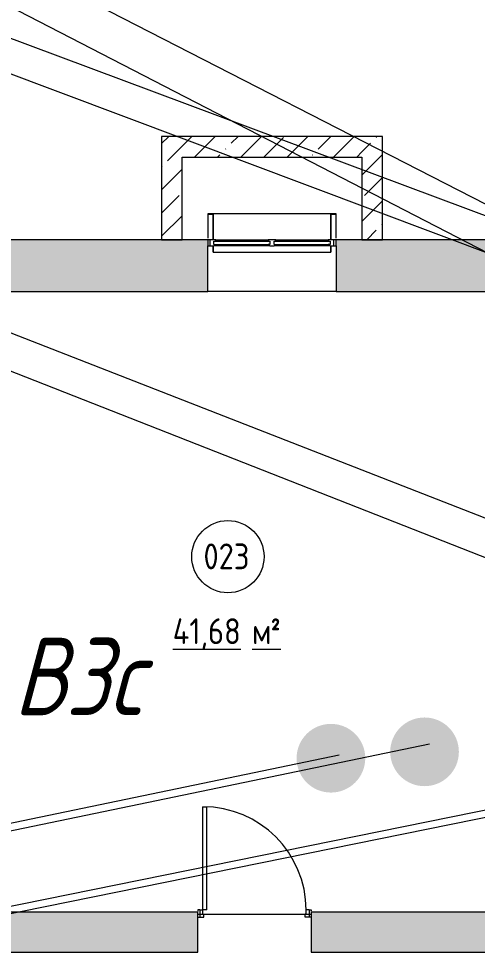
# Model space of a CAD drawing. Header units: millimetres. Extents: x -515342 to 330399, y -224905 to 507333.
# Drawn here: x -316901 to -312460, y -176269 to -167229 of the extents above; entities that cross this region are included whole.
import ezdxf

# ---------------------------------------------------------------- set-up
doc = ezdxf.new("R2010")
doc.units = ezdxf.units.MM
doc.linetypes.add('ASVP_Невидимые', pattern=[5, 3, -2])
doc.layers.get('0').update_dxf_attribs({"lineweight": 0})
for name, color, linetype, lineweight in [('_ Окна', 7, 'Continuous', 0), ('Витраж', 7, 'Continuous', 0), ('Двери', 7, 'Continuous', 0), ('Марки помещений', 7, 'Continuous', 0), ('Окна', 7, 'Continuous', 0), ('Перекрытие', 7, 'Continuous', 0), ('Стены внутренние', 7, 'Continuous', 0), ('Стены несущие', 7, 'Continuous', 0), ('экспертиза ДУ', 1, 'Continuous', 0), ('экспертиза категории', 1, 'Continuous', 0)]:
    doc.layers.add(name, color=color, linetype=linetype, lineweight=lineweight)
doc.styles.add('GOST Common_1', font='', dxfattribs={"width": 0.9, "height": 250})
doc.styles.add('GOST Common_2', font='', dxfattribs={"width": 0.9, "height": 250})
doc.styles.add('mytext', font='isocpeur.ttf', dxfattribs={"width": 0.8, "oblique": 14.999978})
doc.styles.get('GOST Common_1').set_extended_font_data('GOST Common')
doc.styles.get('GOST Common_2').set_extended_font_data('GOST Common')
pattern_1 = [(45, (-373662.94, -185274.45), (-224.5064, 224.5064), []), (45, (-373438.43, -185274.45), (-224.5064, 224.5064), [396.875, -79.375, 3.353, -76.022])]

# ---------------------------------------------------------------- blocks, each defined once
blk = doc.blocks.new('Окно_ПВХ_2Створки - АР_Окно_ОП_1200_h_х1300_2ст-10166593-О_АР_П_-1_-3_000_План -1 этажа')
at = {"layer": '_ Окна'}
for p, q in [((-544, 250), (-620, 250)), ((-620, 250), (-620, 190)), ((-620, 190), (-562, 190)), ((-600, 190), (-600, 250)), ((-562, 204), (-562, 236)), ((-562, 236), (-544, 236)), ((-562, 204), (-20, 204)), ((-562, 204), (-544, 204)), ((-544, 190), (-562, 190)), ((-544, 236), (-544, 250)), ((-544, 236), (-38, 236)), ((-544, 204), (-544, 190)), ((38, 250), (-38, 250)), ((-38, 250), (-38, 236)), ((-38, 236), (-20, 236)), ((-38, 204), (-38, 190)), ((-20, 204), (-38, 204)), ((-20, 190), (-38, 190)), ((-20, 236), (-20, 204)), ((-20, 190), (20, 190)), ((20, 204), (20, 236)), ((20, 236), (38, 236)), ((20, 204), (562, 204)), ((20, 204), (38, 204)), ((38, 190), (20, 190)), ((38, 236), (38, 250)), ((38, 236), (544, 236)), ((38, 204), (38, 190)), ((544, 250), (544, 236)), ((620, 250), (544, 250)), ((544, 236), (562, 236)), ((544, 204), (544, 190)), ((562, 204), (544, 204)), ((562, 190), (544, 190)), ((562, 236), (562, 204)), ((562, 190), (620, 190)), ((600, 190), (600, 250)), ((620, 190), (620, 250))]:
    blk.add_line(p, q, dxfattribs=at)
at = {"layer": 'Окна'}
for p, q in [((-544, 250), (-38, 250)), ((-38, 190), (-544, 190)), ((38, 250), (544, 250)), ((544, 190), (38, 190))]:
    blk.add_line(p, q, dxfattribs=at)
blk = doc.blocks.new('Прямоугольный импост - АР_Откос_Металлический_50х370 Серый Левый-10167312-О_АР_П_-1_-3_000_План -1 этажа')
at = {"layer": 'Витраж'}
for p, q in [((18798.1, 2596), (17658.1, 2596)), ((17658.1, 2226), (18798.1, 2226))]:
    blk.add_line(p, q, dxfattribs=at)
blk = doc.blocks.new('Прямоугольный импост - АР_Откос_Металлический_50х330 Серый Правый-V17-О_АР_П_-1_-3_000_План -1 этажа')
at = {"layer": 'Витраж'}
h = blk.add_hatch(dxfattribs=at)
h.set_pattern_fill('FP_28', color=256, style=0, pattern_type=2)
h.set_pattern_definition([(315, (-59834.9, 16114), (106.066, 106.066), [])])
h.paths.add_polyline_path([(-50, 330), (-49, 330), (-50, 269)])
h.paths.add_polyline_path([(-49, 209), (-49, -39), (-1, -39), (0, -40), (-50, -40), (-49.7, 209)])
at = {"layer": 'Витраж', "lineweight": 18}
for p, q in [((-50, 269), (-50, 330)), ((-50, 330), (-49, 330)), ((-49, 330), (-49, 269)), ((-50, -40), (-50, 209)), ((-49, 209), (-49, -39)), ((-1, -39), (-1, 190)), ((-1, 190), (0, 190)), ((0, 190), (0, -40)), ((0, -40), (-50, -40)), ((-49, -39), (-1, -39))]:
    blk.add_line(p, q, dxfattribs=at)
blk = doc.blocks.new('Прямоугольный импост - АР_Откос_Металлический_50х370 Серый Левый-V18-О_АР_П_-1_-3_000_План -1 этажа')
at = {"layer": 'Витраж'}
h = blk.add_hatch(dxfattribs=at)
h.set_pattern_fill('FP_29', color=256, style=0, pattern_type=2)
h.set_pattern_definition([(225, (58594.9, 16114), (106.066, -106.066), [])])
h.paths.add_polyline_path([(-49, 330), (-50, 330), (-49, 269)])
h.paths.add_polyline_path([(-50, 209), (-50, -40), (0, -40), (-1, -39), (-49, -39), (-49.7, 209)])
at = {"layer": 'Витраж', "lineweight": 18}
for p, q in [((-50, 330), (-50, 269)), ((-49, 330), (-50, 330)), ((-49, 269), (-49, 330)), ((-50, 209), (-50, -40)), ((-49, -39), (-49, 209)), ((0, 190), (-1, 190)), ((-1, 190), (-1, -39)), ((0, -40), (0, 190)), ((-50, -40), (0, -40)), ((-1, -39), (-49, -39))]:
    blk.add_line(p, q, dxfattribs=at)
blk = doc.blocks.new('СД_Люблино_Фасады_rvt-1-О_АР_П_-1_-3_000_План -1 этажа')
at = {"layer": 'Стены внутренние'}
h = blk.add_hatch(dxfattribs=at)
h.set_pattern_fill('FP_1', color=256, style=0, pattern_type=2)
h.set_pattern_definition([(45, (0, 0), (-224.5064, 224.5064), []), (45, (224.5, 0), (-224.5064, 224.5064), [396.875, -79.375, 3.353, -76.022])])
h.paths.add_polyline_path([(101935, 15405), (101935, 15905), (82614.9, 15905), (82614.9, 15405), (101545, 15405)])
h.paths.add_polyline_path([(81374.9, 15405), (81374.9, 15905), (75274.9, 15905), (75274.9, 15405), (80820.1, 15405)])
h.paths.add_polyline_path([(73790.4, 15405), (74034.9, 15405), (74034.9, 15905), (67979.9, 15905), (67979.9, 15405), (70321.1, 15405)])
h.paths.add_polyline_path([(66739.9, 15405), (66739.9, 15905), (64319.9, 15905), (64319.9, 15405), (66185.1, 15405)])
h.paths.add_polyline_path([(63079.9, 15405), (63079.9, 15905), (59834.9, 15905), (59834.9, 15405), (62525.1, 15405)])
h.paths.add_polyline_path([(58594.9, 15405), (58594.9, 15905), (56294.9, 15905), (56294.9, 15405), (58178.4, 15405)])
h.paths.add_polyline_path([(55054.9, 15405), (55054.9, 15905), (46676.4, 15905), (46676.4, 15405), (54709.1, 15405)])
h.paths.add_polyline_path([(45168.5, 15405), (45436.4, 15405), (45436.4, 15905), (34796.4, 15905), (34796.4, 15405), (45120, 15405)])
h.paths.add_polyline_path([(33556.4, 15405), (33556.4, 15905), (27516.4, 15905), (27516.4, 15405), (33475, 15405)])
h.paths.add_polyline_path([(26141.7, 15405), (26276.4, 15405), (26276.4, 15905), (20376.4, 15905), (20376.4, 15405), (26087.2, 15405)])
h.paths.add_polyline_path([(19136.4, 15405), (19136.4, 15905), (6136.4, 15905), (6136.4, 15405), (18755, 15405)])
h.paths.add_polyline_path([(4896.4, 15405), (4896.4, 15905), (2925, 15905), (2925, 15405), (4735, 15405)])
h.paths.add_polyline_path([(1375, 15405), (1375, 15905), (-305, 15905), (-305, 15405), (934.6, 15405)])
blk.add_line((59834.9, 15405), (58594.9, 15405), dxfattribs=at)
at = {"layer": 'Стены несущие'}
for p, q in [((58594.9, 15905), (56294.9, 15905)), ((58594.9, 15405), (58594.9, 15845)), ((63079.9, 15905), (59834.9, 15905)), ((59834.9, 15845), (59834.9, 15405)), ((56294.9, 15405), (58594.9, 15405)), ((59834.9, 15405), (63079.9, 15405))]:
    blk.add_line(p, q, dxfattribs=at)
at = {"layer": 'Витраж', "lineweight": 9, "rotation": 180}
for name, p in [('Прямоугольный импост - АР_Откос_Металлический_50х370 Серый Левый-V18-О_АР_П_-1_-3_000_План -1 этажа', (58594.9, 16114)), ('Прямоугольный импост - АР_Откос_Металлический_50х370 Серый Левый-10167312-О_АР_П_-1_-3_000_План -1 этажа', (77443, 18380))]:
    blk.add_blockref(name, p, dxfattribs=at)
at = {"layer": 'Витраж', "lineweight": 9, "extrusion": (0, 0, -1), "rotation": 180}
blk.add_blockref('Прямоугольный импост - АР_Откос_Металлический_50х330 Серый Правый-V17-О_АР_П_-1_-3_000_План -1 этажа', (-59834.9, 16114), dxfattribs=at)
at = {"layer": 'Окна', "lineweight": 9}
blk.add_blockref('Окно_ПВХ_2Створки - АР_Окно_ОП_1200_h_х1300_2ст-10166593-О_АР_П_-1_-3_000_План -1 этажа', (59214.9, 15655), dxfattribs=at)
blk = doc.blocks.new('Дверь_Деревянная_1 полотно - АР_Дверь_Межкомнатная_1000х2000h_полотно__Г_Пр-10560728-О_АР_П_-1_-3_000_План -1 этажа')
at = {"layer": 'Двери', "lineweight": 18}
for p, q in [((-500, 215), (-500, 1215)), ((-500, 1215), (-460, 1215)), ((-460, 215), (-460, 1215)), ((-530, 215), (-500, 215)), ((-530, 215), (-530, 145)), ((-500, 175), (-500, 215)), ((-460, 215), (-500, 215)), ((530, 215), (500, 215)), ((500, 175), (500, 215)), ((530, 215), (530, 145)), ((-530, 145), (-490, 145)), ((-500, 175), (-490, 175)), ((-490, 145), (-490, 175)), ((500, 175), (490, 175)), ((490, 145), (490, 175)), ((530, 145), (490, 145))]:
    blk.add_line(p, q, dxfattribs=at)
at = {"layer": 'Двери', "linetype": 'ASVP_Невидимые', "lineweight": 18}
for p, q in [((-550, 215), (-550, 195)), ((-530, 215), (-550, 215)), ((530, 215), (550, 215)), ((550, 215), (550, 195)), ((-550, 145), (-530, 145)), ((550, 145), (530, 145))]:
    blk.add_line(p, q, dxfattribs=at)
at = {"layer": 'Двери', "lineweight": 18}
blk.add_arc((-500, 215), 1000, 0, 90, dxfattribs=at)
blk = doc.blocks.new('ASVP_Марка_Помещение_ДваЗначения - Номер Площадь-685795-О_АР_П_-1_-3_000_План -1 этажа')
at = {"layer": 'Марки помещений'}
blk.add_circle((0, 0), 3.5, dxfattribs=at)

msp = doc.modelspace()

# ---------------------------------------------------------------- hatches: boundary and pattern name
at = {"layer": 'Стены внутренние'}
h = msp.add_hatch(dxfattribs=at)
h.set_pattern_fill('FP_1', color=256, style=0, pattern_type=2)
h.set_pattern_definition(pattern_1)
h.paths.add_polyline_path([(-313749.8294, -168569.4503), (-313578.0295, -168569.4503), (-313578.0295, -168369.4503), (-315518.0295, -168369.4503), (-315518.0295, -168569.4503), (-314617.1598, -168569.4503)])
h = msp.add_hatch(dxfattribs=at)
h.set_pattern_fill('FP_1', color=256, style=0, pattern_type=2)
h.set_pattern_definition(pattern_1)
h.paths.add_polyline_path([(-313378.0295, -169369.4503), (-313378.0295, -168369.4503), (-313578.0295, -168369.4503), (-313578.0295, -169369.4503)])
h = msp.add_hatch(dxfattribs=at)
h.set_pattern_fill('FP_1', color=256, style=0, pattern_type=2)
h.set_pattern_definition(pattern_1)
h.paths.add_polyline_path([(-315318.0295, -169369.4503), (-315318.0295, -168569.4503), (-315518.0295, -168569.4503), (-315518.0295, -169369.4503), (-315484.4901, -169369.4503)])
h = msp.add_hatch(dxfattribs=at)
h.set_pattern_fill('FP_1', color=256, style=0, pattern_type=2)
h.set_pattern_definition(pattern_1)
h.paths.add_polyline_path([(-272227.9357, -176269.4503), (-272227.9357, -175879.4503), (-279537.9357, -175879.4503), (-279537.9357, -176269.4503), (-272985.3042, -176269.4503)])
h.paths.add_polyline_path([(-280637.9357, -176269.4503), (-280637.9357, -175879.4503), (-292817.9357, -175879.4503), (-292817.9357, -176269.4503), (-280791.2771, -176269.4503)])
h.paths.add_polyline_path([(-293917.9357, -176269.4503), (-293917.9357, -175879.4503), (-302182.9357, -175879.4503), (-302182.9357, -176269.4503), (-296403.223, -176269.4503)])
h.paths.add_polyline_path([(-303341.8656, -176269.4503), (-303282.9357, -176269.4503), (-303282.9357, -175879.4503), (-306517.9357, -175879.4503), (-306517.9357, -176269.4503), (-304209.1959, -176269.4503)])
h.paths.add_polyline_path([(-307517.9357, -176269.4503), (-307517.9357, -175879.4503), (-308652.9357, -175879.4503), (-308652.9357, -176269.4503), (-308545.8475, -176269.4503)])
h.paths.add_polyline_path([(-309752.9357, -176269.4503), (-309752.9357, -175879.4503), (-314067.9357, -175879.4503), (-314067.9357, -176269.4503), (-310280.5081, -176269.4503)])
h.paths.add_polyline_path([(-315484.4901, -176269.4503), (-315167.9357, -176269.4503), (-315167.9357, -175879.4503), (-318007.9357, -175879.4503), (-318007.9357, -176269.4503), (-317217.9357, -176269.4503)])
h.paths.add_polyline_path([(-272845.3005, -176172.9311), (-272877.9357, -176161.0529), (-272904.5401, -176138.7291), (-272921.9049, -176108.6524), (-272927.9357, -176074.4503), (-272921.9049, -176040.2483), (-272904.5401, -176010.1716), (-272877.9357, -175987.8478), (-272845.3005, -175975.9696), (-272810.5709, -175975.9696), (-272777.9357, -175987.8478), (-272751.3312, -176010.1716), (-272733.9664, -176040.2483), (-272727.9357, -176074.4503), (-272734.8252, -176110.1398), (-272751.3312, -176138.7291), (-272777.9357, -176161.0529), (-272810.5709, -176172.9311)])
h.paths.add_polyline_path([(-272410.5709, -176172.9311), (-272445.3005, -176172.9311), (-272477.9357, -176161.0529), (-272504.5401, -176138.7291), (-272521.9049, -176108.6524), (-272527.9357, -176074.4503), (-272521.9049, -176040.2483), (-272504.5401, -176010.1716), (-272477.9357, -175987.8478), (-272445.3005, -175975.9696), (-272410.5709, -175975.9696), (-272377.9357, -175987.8478), (-272351.3312, -176010.1716), (-272333.9664, -176040.2483), (-272327.9357, -176074.4503), (-272334.8252, -176110.1398), (-272351.3312, -176138.7291), (-272377.9357, -176161.0529)])
h.paths.add_polyline_path([(-276045.3005, -176172.9311), (-276077.9357, -176161.0529), (-276104.5401, -176138.7291), (-276121.9049, -176108.6524), (-276127.9357, -176074.4503), (-276121.9049, -176040.2483), (-276104.5401, -176010.1716), (-276077.9357, -175987.8478), (-276045.3005, -175975.9696), (-276010.5709, -175975.9696), (-275977.9357, -175987.8478), (-275951.3312, -176010.1716), (-275933.9664, -176040.2483), (-275927.9357, -176074.4503), (-275934.8252, -176110.1398), (-275951.3312, -176138.7291), (-275977.9357, -176161.0529), (-276010.5709, -176172.9311)])
h.paths.add_polyline_path([(-275610.5709, -176172.9311), (-275645.3005, -176172.9311), (-275677.9357, -176161.0529), (-275704.5401, -176138.7291), (-275721.9049, -176108.6524), (-275727.9357, -176074.4503), (-275721.9049, -176040.2483), (-275704.5401, -176010.1716), (-275677.9357, -175987.8478), (-275645.3005, -175975.9696), (-275610.5709, -175975.9696), (-275577.9357, -175987.8478), (-275551.3312, -176010.1716), (-275533.9664, -176040.2483), (-275527.9357, -176074.4503), (-275533.9664, -176108.6524), (-275551.3312, -176138.7291), (-275577.9357, -176161.0529), (-275587.2952, -176164.4595)])
h.paths.add_polyline_path([(-283610.5709, -176172.9311), (-283645.3005, -176172.9311), (-283677.9357, -176161.0529), (-283704.5401, -176138.7291), (-283721.9049, -176108.6524), (-283727.9357, -176074.4503), (-283721.9049, -176040.2483), (-283704.5401, -176010.1716), (-283677.9357, -175987.8478), (-283645.3005, -175975.9696), (-283610.5709, -175975.9696), (-283577.9357, -175987.8478), (-283551.3312, -176010.1716), (-283533.9664, -176040.2483), (-283527.9357, -176074.4503), (-283534.8252, -176110.1398), (-283551.3312, -176138.7291), (-283577.9357, -176161.0529)])
h.paths.add_polyline_path([(-283245.3005, -176172.9311), (-283277.9357, -176161.0529), (-283304.5401, -176138.7291), (-283321.9049, -176108.6524), (-283327.9357, -176074.4503), (-283321.9049, -176040.2483), (-283304.5401, -176010.1716), (-283277.9357, -175987.8478), (-283245.3005, -175975.9696), (-283210.5709, -175975.9696), (-283177.9357, -175987.8478), (-283151.3312, -176010.1716), (-283133.9664, -176040.2483), (-283127.9357, -176074.4503), (-283134.8252, -176110.1398), (-283151.3312, -176138.7291), (-283177.9357, -176161.0529), (-283210.5709, -176172.9311)])
h.paths.add_polyline_path([(-282810.5709, -176172.9311), (-282845.3005, -176172.9311), (-282877.9357, -176161.0529), (-282904.5401, -176138.7291), (-282921.9049, -176108.6524), (-282927.9357, -176074.4503), (-282921.9049, -176040.2483), (-282904.5401, -176010.1716), (-282877.9357, -175987.8478), (-282845.3005, -175975.9696), (-282810.5709, -175975.9696), (-282777.9357, -175987.8478), (-282751.3312, -176010.1716), (-282733.9664, -176040.2483), (-282727.9357, -176074.4503), (-282734.8252, -176110.1398), (-282751.3312, -176138.7291), (-282777.9357, -176161.0529)])
h.paths.add_polyline_path([(-290010.5709, -176172.9311), (-290045.3005, -176172.9311), (-290077.9357, -176161.0529), (-290104.5401, -176138.7291), (-290121.9049, -176108.6524), (-290127.9357, -176074.4503), (-290121.9049, -176040.2483), (-290104.5401, -176010.1716), (-290077.9357, -175987.8478), (-290045.3005, -175975.9696), (-290010.5709, -175975.9696), (-289977.9357, -175987.8478), (-289951.3312, -176010.1716), (-289933.9664, -176040.2483), (-289927.9357, -176074.4503), (-289933.9664, -176108.6524), (-289951.3312, -176138.7291), (-289977.9357, -176161.0529)])
h.paths.add_polyline_path([(-290445.3005, -176172.9311), (-290477.9357, -176161.0529), (-290504.5401, -176138.7291), (-290521.9049, -176108.6524), (-290527.9357, -176074.4503), (-290521.9049, -176040.2483), (-290504.5401, -176010.1716), (-290477.9357, -175987.8478), (-290445.3005, -175975.9696), (-290410.5709, -175975.9696), (-290377.9357, -175987.8478), (-290351.3312, -176010.1716), (-290333.9664, -176040.2483), (-290327.9357, -176074.4503), (-290333.9664, -176108.6524), (-290351.3312, -176138.7291), (-290377.9357, -176161.0529), (-290410.5709, -176172.9311)])
h.paths.add_polyline_path([(-297645.3005, -176172.9311), (-297677.9357, -176161.0529), (-297704.5401, -176138.7291), (-297721.9049, -176108.6524), (-297727.9357, -176074.4503), (-297721.9049, -176040.2483), (-297704.2185, -176009.9017), (-297677.9357, -175987.8478), (-297645.3005, -175975.9696), (-297610.5709, -175975.9696), (-297577.9357, -175987.8478), (-297551.3312, -176010.1716), (-297533.9664, -176040.2483), (-297527.9357, -176074.4503), (-297534.8252, -176110.1398), (-297551.3312, -176138.7291), (-297577.9357, -176161.0529), (-297610.5709, -176172.9311)])
h.paths.add_polyline_path([(-298445.3005, -176172.9311), (-298477.9357, -176161.0529), (-298504.5401, -176138.7291), (-298521.9049, -176108.6524), (-298527.9357, -176074.4503), (-298521.9049, -176040.2483), (-298504.5401, -176010.1716), (-298477.9357, -175987.8478), (-298445.3005, -175975.9696), (-298410.5709, -175975.9696), (-298377.9357, -175987.8478), (-298351.3312, -176010.1716), (-298333.9664, -176040.2483), (-298327.9357, -176074.4503), (-298334.8252, -176110.1398), (-298351.3312, -176138.7291), (-298377.9357, -176161.0529), (-298410.5709, -176172.9311)])
h.paths.add_polyline_path([(-298010.5709, -176172.9311), (-298045.3005, -176172.9311), (-298077.9357, -176161.0529), (-298104.5401, -176138.7291), (-298121.9049, -176108.6524), (-298127.9357, -176074.4503), (-298121.9049, -176040.2483), (-298104.5401, -176010.1716), (-298077.9357, -175987.8478), (-298045.3005, -175975.9696), (-298010.5709, -175975.9696), (-297977.9357, -175987.8478), (-297951.3312, -176010.1716), (-297933.9664, -176040.2483), (-297927.9357, -176074.4503), (-297934.8252, -176110.1398), (-297951.3312, -176138.7291), (-297977.9357, -176161.0529)])
h.paths.add_polyline_path([(-304410.5709, -176172.9311), (-304445.3005, -176172.9311), (-304477.9357, -176161.0529), (-304504.5401, -176138.7291), (-304521.9049, -176108.6524), (-304527.9357, -176074.4503), (-304521.9049, -176040.2483), (-304504.5401, -176010.1716), (-304477.9357, -175987.8478), (-304445.3005, -175975.9696), (-304410.5709, -175975.9696), (-304377.9357, -175987.8478), (-304351.3312, -176010.1716), (-304333.9664, -176040.2483), (-304327.9357, -176074.4503), (-304334.8252, -176110.1398), (-304351.3312, -176138.7291), (-304377.9357, -176161.0529)])
h.paths.add_polyline_path([(-304045.3005, -176172.9311), (-304077.9357, -176161.0529), (-304104.5401, -176138.7291), (-304121.9049, -176108.6524), (-304127.9357, -176074.4503), (-304121.9049, -176040.2483), (-304104.5401, -176010.1716), (-304077.9357, -175987.8478), (-304045.3005, -175975.9696), (-304010.5709, -175975.9696), (-303977.9357, -175987.8478), (-303951.3312, -176010.1716), (-303933.9664, -176040.2483), (-303927.9357, -176074.4503), (-303933.9664, -176108.6524), (-303951.3312, -176138.7291), (-303977.9357, -176161.0529), (-304010.5709, -176172.9311)])
h.paths.add_polyline_path([(-305645.3005, -176172.9311), (-305677.9357, -176161.0529), (-305704.5401, -176138.7291), (-305721.9049, -176108.6524), (-305727.9357, -176074.4503), (-305721.9049, -176040.2483), (-305704.5401, -176010.1716), (-305677.9357, -175987.8478), (-305645.3005, -175975.9696), (-305610.5709, -175975.9696), (-305577.9357, -175987.8478), (-305551.3312, -176010.1716), (-305533.9664, -176040.2483), (-305527.9357, -176074.4503), (-305533.9664, -176108.6524), (-305551.3312, -176138.7291), (-305577.9357, -176161.0529), (-305610.5709, -176172.9311)])
h.paths.add_polyline_path([(-306045.3005, -176172.9311), (-306077.9357, -176161.0529), (-306104.5401, -176138.7291), (-306121.9049, -176108.6524), (-306127.9357, -176074.4503), (-306121.9049, -176040.2483), (-306104.5401, -176010.1716), (-306077.9357, -175987.8478), (-306045.3005, -175975.9696), (-306010.5709, -175975.9696), (-305977.9357, -175987.8478), (-305951.3312, -176010.1716), (-305933.9664, -176040.2483), (-305927.9357, -176074.4503), (-305933.9664, -176108.6524), (-305951.3312, -176138.7291), (-305977.9357, -176161.0529), (-306010.5709, -176172.9311)])
at = {"layer": 'экспертиза ДУ', "lineweight": 0}
h = msp.add_hatch(color=30, dxfattribs=at)
edge = h.paths.add_edge_path()
edge.add_arc((-312971.1542, -174328.0662), 332.544, 0, 360)
h = msp.add_hatch(color=5, dxfattribs=at)
edge = h.paths.add_edge_path()
edge.add_arc((-313877.5751, -174390.0243), 332.544, 0, 360)

# ---------------------------------------------------------------- linework, layer by layer
at = {"layer": 'Перекрытие'}
msp.add_line((-315167.9357, -175899.4503), (-314067.9357, -175899.4503), dxfattribs=at)
at = {"layer": 'Стены несущие'}
for p, q in [((-313378.0295, -168369.4503), (-315518.0295, -168369.4503)), ((-315518.0295, -168369.4503), (-315518.0295, -169369.4503)), ((-313378.0295, -169369.4503), (-313378.0295, -168369.4503)), ((-315318.0295, -168569.4503), (-313578.0295, -168569.4503)), ((-315318.0295, -169369.4503), (-315318.0295, -168569.4503)), ((-313578.0295, -168569.4503), (-313578.0295, -169369.4503)), ((-315518.0295, -169369.4503), (-315318.0295, -169369.4503)), ((-313578.0295, -169369.4503), (-313378.0295, -169369.4503)), ((-315167.9357, -175879.4503), (-318007.9357, -175879.4503)), ((-315167.9357, -176269.4503), (-315167.9357, -175879.4503)), ((-312007.9357, -175879.4503), (-314067.9357, -175879.4503)), ((-314067.9357, -175879.4503), (-314067.9357, -176269.4503)), ((-317217.9357, -176269.4503), (-315167.9357, -176269.4503)), ((-314067.9357, -176269.4503), (-309752.9357, -176269.4503))]:
    msp.add_line(p, q, dxfattribs=at)
at = {"layer": 'экспертиза ДУ'}
for points in [[(-285871.6546, -183175.6637), (-451869.8267, -97460.6135), (-284997.8289, -183073.596)], [(-312924.1615, -174254.9086), (-488305.5791, -210666.1805)], [(-309270.3976, -174331.5252), (-488305.5791, -210666.1805)], [(-488305.5791, -210666.1805), (-313797.9872, -174356.9763)], [(-488305.5791, -210666.1805), (-310144.2234, -174433.5929)]]:
    msp.add_lwpolyline(points, dxfattribs=at)
at = {"layer": 'экспертиза ДУ', "elevation": 0}
for points in [[(-484408.3576, -104842.0369), (-282653.9914, -184129.4673)], [(-281780.1656, -184027.3996), (-484408.3576, -104842.0369)], [(-484408.3576, -104842.0369), (-274887.6548, -183580.3606)], [(-274013.829, -183478.2929), (-484408.3576, -104842.0369)]]:
    msp.add_lwpolyline(points, dxfattribs=at)

# ---------------------------------------------------------------- block references
msp.add_blockref('СД_Люблино_Фасады_rvt-1-О_АР_П_-1_-3_000_План -1 этажа', (-373662.9357, -185274.4503))
at = {"layer": 'Двери'}
msp.add_blockref('Дверь_Деревянная_1 полотно - АР_Дверь_Межкомнатная_1000х2000h_полотно__Г_Пр-10560728-О_АР_П_-1_-3_000_План -1 этажа', (-314617.9357, -176074.4503), dxfattribs=at)
at = {"layer": 'Марки помещений', "xscale": 99.99999999999993, "yscale": 99.99999999999993, "zscale": 99.99999999999993}
msp.add_blockref('ASVP_Марка_Помещение_ДваЗначения - Номер Площадь-685795-О_АР_П_-1_-3_000_План -1 этажа', (-314875.206, -172438.3781), dxfattribs=at)

# ---------------------------------------------------------------- texts
at = {"layer": 'Марки помещений', "char_height": 250, "attachment_point": 1}
for s, insert, width, style in [('023', (-315111.4632, -172310.6531), 584.430187, 'GOST Common_1'), ('\\L41,68 ', (-315409.7994, -173035.1836), 930.759187, 'GOST Common_1'), ('\\L\\fGOST Common|b0|i0|c204|p34|;\\W.9;\\Lм', (-314641.8463, -173035.1836), 216.455625, 'GOST Common_1'), ('\\L\\fGOST Common|b0|i0|c238|p34|;\\W.9;\\L²', (-314463.2526, -173035.1836), 165.949312, 'GOST Common_2')]:
    msp.add_mtext(s, dxfattribs=dict(at, insert=insert, width=width, style=style))
at = {"layer": 'экспертиза категории', "lineweight": 50, "insert": (-316949.6999, -173223.2454), "char_height": 750, "attachment_point": 1, "style": 'mytext'}
msp.add_mtext_dynamic_manual_height_columns('В3с', width=2459.427233, gutter_width=17359.7713, heights=[0], dxfattribs=at)

doc.saveas('drawing.dxf')
